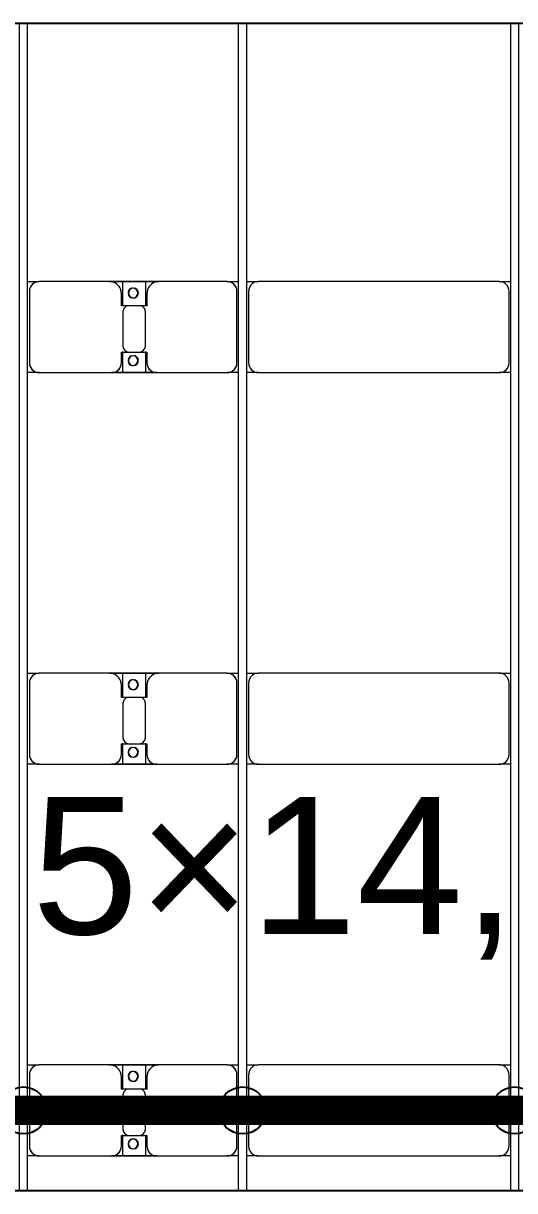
# Model space of a CAD drawing. Header units: millimetres. Extents: x -533732 to -130507, y -117886 to -23954.
# Drawn here: x -450049 to -447539, y -100546 to -94585 of the extents above; entities that cross this region are included whole.
import ezdxf

# ---------------------------------------------------------------- set-up
doc = ezdxf.new("R2010")
doc.units = ezdxf.units.MM
doc.layers.add('A-GENM', color=13, linetype='Continuous', lineweight=9)
doc.layers.add('S-BEAM', color=12, linetype='Continuous', lineweight=9)
doc.layers.add('GC-GHI CHU', color=2, linetype='Continuous')
doc.layers.add('GC-HOP 40x60 GIA CUONG', color=1, linetype='Continuous')
doc.styles.add('GC_VN', font='arial.ttf')

# ---------------------------------------------------------------- blocks, each defined once
blk = doc.blocks.new('Dai phao do pin - DẢI PHAO ĐỠ PIN-V91-BỐ TRÍ KHUNG KẾT CẤU BÈ PIN 06')
at = {"layer": 'A-GENM', "color": 7}
for p, q in [((708.9, 241.6), (769.7, 241.6)), ((708.9, 241.6), (769.7, 241.6)), ((1129.7, 241.6), (769.7, 241.6)), ((1129.7, 241.6), (1312.2, 241.6)), ((1312.2, 241.6), (1129.7, 241.6)), ((1197.8, 241.6), (1380.3, 241.6)), ((1197.8, 116.2), (1197.8, 241.6)), ((1380.3, 241.6), (1197.8, 241.6)), ((1312.2, 241.6), (1312.2, 116.2)), ((1730.3, 241.6), (1380.3, 241.6)), ((1730.3, 241.6), (1788.9, 241.6)), ((1730.3, 241.6), (1788.9, 241.6)), ((1828.9, 241.6), (1889.7, 241.6)), ((1828.9, 241.6), (1889.7, 241.6)), ((3120.3, 241.6), (1889.7, 241.6)), ((3120.3, 241.6), (3178.9, 241.6)), ((3120.3, 241.6), (3178.9, 241.6)), ((719.7, 191.6), (719.7, -173.4)), ((1189.7, 118.2), (1189.7, 181.6)), ((1320.3, 181.6), (1320.3, 118.2)), ((1780.3, -173.4), (1780.3, 191.6)), ((1839.7, 191.6), (1839.7, -173.4)), ((3170.3, -173.4), (3170.3, 191.6)), ((1282.2, 118.2), (1189.7, 118.2)), ((1197.8, 88.2), (1197.8, -88.2)), ((1320.3, 118.2), (1227.8, 118.2)), ((1312.2, -88.2), (1312.2, 88.2)), ((1189.7, -173.4), (1189.7, -118.2)), ((1189.7, -118.2), (1282.2, -118.2)), ((1197.8, -223.4), (1197.8, -116.2)), ((1227.8, -118.2), (1320.3, -118.2)), ((1312.2, -116.2), (1312.2, -223.4)), ((1320.3, -118.2), (1320.3, -173.4)), ((769.7, -223.4), (708.9, -223.4)), ((769.7, -223.4), (708.9, -223.4)), ((769.7, -223.4), (1139.7, -223.4)), ((1312.2, -223.4), (1139.7, -223.4)), ((1139.7, -223.4), (1312.2, -223.4)), ((1370.3, -223.4), (1197.8, -223.4)), ((1197.8, -223.4), (1370.3, -223.4)), ((1370.3, -223.4), (1730.3, -223.4)), ((1788.9, -223.4), (1730.3, -223.4)), ((1788.9, -223.4), (1730.3, -223.4)), ((1889.7, -223.4), (1828.9, -223.4)), ((1889.7, -223.4), (1828.9, -223.4)), ((1889.7, -223.4), (3120.3, -223.4)), ((3178.9, -223.4), (3120.3, -223.4)), ((3178.9, -223.4), (3120.3, -223.4))]:
    blk.add_line(p, q, dxfattribs=at)
for centre, radius, start, end in [((769.7, 191.6), 50, 90, 180), ((769.7, 191.6), 50, 105, 180), ((1129.7, 181.6), 60, 360, 90), ((1380.3, 181.6), 60, 90, 180), ((1730.3, 191.6), 50, 360, 90), ((1730.3, 191.6), 50, 360, 75), ((1889.7, 191.6), 50, 90, 180), ((1889.7, 191.6), 50, 105, 135), ((3120.3, 191.6), 50, 360, 90), ((3120.3, 191.6), 50, 60, 90), ((1129.7, 181.6), 60, 360, 60), ((1248.6, 183.2), 25, 0, 180), ((1248.6, 183.2), 25, 180, 0), ((1248.6, 183.2), 25, 360, 165), ((1251.4, 183.2), 25, 0, 180), ((1251.4, 183.2), 25, 90, 180), ((1251.4, 183.2), 25, 180, 0), ((1251.4, 183.2), 25, 180, 300), ((1248.6, 183.2), 25, 210, 360), ((1251.4, 183.2), 25, 15, 75), ((1380.3, 181.6), 60, 120, 180), ((1889.7, 191.6), 50, 150, 180), ((3120.3, 191.6), 50, 15, 30), ((1251.4, 183.2), 25, 330, 345), ((1227.8, 88.2), 30, 90, 180), ((1282.2, 88.2), 30, 360, 90), ((1227.8, -88.2), 30, 180, 270), ((1282.2, -88.2), 30, 270, 360), ((769.7, -173.4), 50, 180, 270), ((769.7, -173.4), 50, 180, 255), ((1139.7, -173.4), 50, 270, 360), ((1139.7, -173.4), 50, 285, 360), ((1248.6, -161.8), 25, 0, 180), ((1248.6, -161.8), 25, 180, 360), ((1248.6, -161.8), 25, 105, 165), ((1248.6, -161.8), 25, 195, 0), ((1251.4, -161.8), 25, 0, 180), ((1251.4, -161.8), 25, 105, 180), ((1251.4, -161.8), 25, 180, 0), ((1251.4, -161.8), 25, 180, 270), ((1248.6, -161.8), 25, 360, 75), ((1251.4, -161.8), 25, 15, 75), ((1251.4, -161.8), 25, 285, 345), ((1370.3, -173.4), 50, 180, 270), ((1370.3, -173.4), 50, 180, 255), ((1730.3, -173.4), 50, 270, 360), ((1730.3, -173.4), 50, 285, 360), ((1889.7, -173.4), 50, 180, 270), ((1889.7, -173.4), 50, 180, 210), ((3120.3, -173.4), 50, 270, 360), ((3120.3, -173.4), 50, 330, 360), ((1889.7, -173.4), 50, 240, 270)]:
    blk.add_arc(centre, radius, start, end, dxfattribs=at)
blk = doc.blocks.new('Dai phao do pin - DẢI PHAO ĐỠ PIN-V93-BỐ TRÍ KHUNG KẾT CẤU BÈ PIN 06')
at = {"layer": 'A-GENM', "color": 7}
for p, q in [((708.9, 241.6), (769.7, 241.6)), ((708.9, 241.6), (769.7, 241.6)), ((1129.7, 241.6), (769.7, 241.6)), ((1129.7, 241.6), (1312.2, 241.6)), ((1312.2, 241.6), (1129.7, 241.6)), ((1197.8, 241.6), (1380.3, 241.6)), ((1197.8, 116.2), (1197.8, 241.6)), ((1380.3, 241.6), (1197.8, 241.6)), ((1312.2, 241.6), (1312.2, 116.2)), ((1730.3, 241.6), (1380.3, 241.6)), ((1730.3, 241.6), (1788.9, 241.6)), ((1730.3, 241.6), (1788.9, 241.6)), ((1828.9, 241.6), (1889.7, 241.6)), ((1828.9, 241.6), (1889.7, 241.6)), ((3120.3, 241.6), (1889.7, 241.6)), ((3120.3, 241.6), (3178.9, 241.6)), ((3120.3, 241.6), (3178.9, 241.6)), ((719.7, 191.6), (719.7, -173.4)), ((1189.7, 118.2), (1189.7, 181.6)), ((1320.3, 181.6), (1320.3, 118.2)), ((1780.3, -173.4), (1780.3, 191.6)), ((1839.7, 191.6), (1839.7, -173.4)), ((3170.3, -173.4), (3170.3, 191.6)), ((1282.2, 118.2), (1189.7, 118.2)), ((1197.8, 88.2), (1197.8, -88.2)), ((1320.3, 118.2), (1227.8, 118.2)), ((1312.2, -88.2), (1312.2, 88.2)), ((1189.7, -173.4), (1189.7, -118.2)), ((1189.7, -118.2), (1282.2, -118.2)), ((1197.8, -223.4), (1197.8, -116.2)), ((1227.8, -118.2), (1320.3, -118.2)), ((1312.2, -116.2), (1312.2, -223.4)), ((1320.3, -118.2), (1320.3, -173.4)), ((769.7, -223.4), (708.9, -223.4)), ((769.7, -223.4), (708.9, -223.4)), ((769.7, -223.4), (1139.7, -223.4)), ((1312.2, -223.4), (1139.7, -223.4)), ((1139.7, -223.4), (1312.2, -223.4)), ((1370.3, -223.4), (1197.8, -223.4)), ((1197.8, -223.4), (1370.3, -223.4)), ((1370.3, -223.4), (1730.3, -223.4)), ((1788.9, -223.4), (1730.3, -223.4)), ((1788.9, -223.4), (1730.3, -223.4)), ((1889.7, -223.4), (1828.9, -223.4)), ((1889.7, -223.4), (1828.9, -223.4)), ((1889.7, -223.4), (3120.3, -223.4)), ((3178.9, -223.4), (3120.3, -223.4)), ((3178.9, -223.4), (3120.3, -223.4))]:
    blk.add_line(p, q, dxfattribs=at)
for centre, radius, start, end in [((769.7, 191.6), 50, 90, 180), ((769.7, 191.6), 50, 105, 180), ((1129.7, 181.6), 60, 360, 90), ((1380.3, 181.6), 60, 90, 180), ((1730.3, 191.6), 50, 360, 90), ((1730.3, 191.6), 50, 360, 75), ((1889.7, 191.6), 50, 90, 180), ((1889.7, 191.6), 50, 105, 135), ((3120.3, 191.6), 50, 360, 90), ((3120.3, 191.6), 50, 60, 90), ((1129.7, 181.6), 60, 360, 60), ((1248.6, 183.2), 25, 0, 180), ((1248.6, 183.2), 25, 180, 0), ((1248.6, 183.2), 25, 360, 165), ((1251.4, 183.2), 25, 0, 180), ((1251.4, 183.2), 25, 90, 180), ((1251.4, 183.2), 25, 180, 0), ((1251.4, 183.2), 25, 180, 300), ((1248.6, 183.2), 25, 210, 360), ((1251.4, 183.2), 25, 15, 75), ((1380.3, 181.6), 60, 120, 180), ((1889.7, 191.6), 50, 150, 180), ((3120.3, 191.6), 50, 15, 30), ((1251.4, 183.2), 25, 330, 345), ((1227.8, 88.2), 30, 90, 180), ((1282.2, 88.2), 30, 360, 90), ((1227.8, -88.2), 30, 180, 270), ((1282.2, -88.2), 30, 270, 360), ((769.7, -173.4), 50, 180, 270), ((769.7, -173.4), 50, 180, 255), ((1139.7, -173.4), 50, 270, 360), ((1139.7, -173.4), 50, 285, 360), ((1248.6, -161.8), 25, 0, 180), ((1248.6, -161.8), 25, 180, 360), ((1248.6, -161.8), 25, 105, 165), ((1248.6, -161.8), 25, 195, 0), ((1251.4, -161.8), 25, 0, 180), ((1251.4, -161.8), 25, 105, 180), ((1251.4, -161.8), 25, 180, 0), ((1251.4, -161.8), 25, 180, 270), ((1248.6, -161.8), 25, 360, 75), ((1251.4, -161.8), 25, 15, 75), ((1251.4, -161.8), 25, 285, 345), ((1370.3, -173.4), 50, 180, 270), ((1370.3, -173.4), 50, 180, 255), ((1730.3, -173.4), 50, 270, 360), ((1730.3, -173.4), 50, 285, 360), ((1889.7, -173.4), 50, 180, 270), ((1889.7, -173.4), 50, 180, 210), ((3120.3, -173.4), 50, 270, 360), ((3120.3, -173.4), 50, 330, 360), ((1889.7, -173.4), 50, 240, 270)]:
    blk.add_arc(centre, radius, start, end, dxfattribs=at)
blk = doc.blocks.new('Dai phao do pin - DẢI PHAO ĐỠ PIN-V95-BỐ TRÍ KHUNG KẾT CẤU BÈ PIN 06')
at = {"layer": 'A-GENM', "color": 7}
for p, q in [((708.9, 241.6), (769.7, 241.6)), ((708.9, 241.6), (769.7, 241.6)), ((1129.7, 241.6), (769.7, 241.6)), ((1129.7, 241.6), (1312.2, 241.6)), ((1312.2, 241.6), (1129.7, 241.6)), ((1197.8, 241.6), (1380.3, 241.6)), ((1197.8, 116.2), (1197.8, 241.6)), ((1380.3, 241.6), (1197.8, 241.6)), ((1312.2, 241.6), (1312.2, 116.2)), ((1730.3, 241.6), (1380.3, 241.6)), ((1730.3, 241.6), (1788.9, 241.6)), ((1730.3, 241.6), (1788.9, 241.6)), ((1828.9, 241.6), (1889.7, 241.6)), ((1828.9, 241.6), (1889.7, 241.6)), ((3120.3, 241.6), (1889.7, 241.6)), ((3120.3, 241.6), (3178.9, 241.6)), ((3120.3, 241.6), (3178.9, 241.6)), ((719.7, 191.6), (719.7, -173.4)), ((1189.7, 118.2), (1189.7, 181.6)), ((1320.3, 181.6), (1320.3, 118.2)), ((1780.3, -173.4), (1780.3, 191.6)), ((1839.7, 191.6), (1839.7, -173.4)), ((3170.3, -173.4), (3170.3, 191.6)), ((1282.2, 118.2), (1189.7, 118.2)), ((1197.8, 88.2), (1197.8, -88.2)), ((1320.3, 118.2), (1227.8, 118.2)), ((1312.2, -88.2), (1312.2, 88.2)), ((1189.7, -173.4), (1189.7, -118.2)), ((1189.7, -118.2), (1282.2, -118.2)), ((1197.8, -223.4), (1197.8, -116.2)), ((1227.8, -118.2), (1320.3, -118.2)), ((1312.2, -116.2), (1312.2, -223.4)), ((1320.3, -118.2), (1320.3, -173.4)), ((769.7, -223.4), (708.9, -223.4)), ((769.7, -223.4), (708.9, -223.4)), ((769.7, -223.4), (1139.7, -223.4)), ((1312.2, -223.4), (1139.7, -223.4)), ((1139.7, -223.4), (1312.2, -223.4)), ((1370.3, -223.4), (1197.8, -223.4)), ((1197.8, -223.4), (1370.3, -223.4)), ((1370.3, -223.4), (1730.3, -223.4)), ((1788.9, -223.4), (1730.3, -223.4)), ((1788.9, -223.4), (1730.3, -223.4)), ((1889.7, -223.4), (1828.9, -223.4)), ((1889.7, -223.4), (1828.9, -223.4)), ((1889.7, -223.4), (3120.3, -223.4)), ((3178.9, -223.4), (3120.3, -223.4)), ((3178.9, -223.4), (3120.3, -223.4))]:
    blk.add_line(p, q, dxfattribs=at)
for centre, radius, start, end in [((769.7, 191.6), 50, 90, 180), ((769.7, 191.6), 50, 105, 180), ((1129.7, 181.6), 60, 360, 90), ((1380.3, 181.6), 60, 90, 180), ((1730.3, 191.6), 50, 360, 90), ((1730.3, 191.6), 50, 360, 75), ((1889.7, 191.6), 50, 90, 180), ((1889.7, 191.6), 50, 105, 135), ((3120.3, 191.6), 50, 360, 90), ((3120.3, 191.6), 50, 60, 90), ((1129.7, 181.6), 60, 360, 60), ((1248.6, 183.2), 25, 0, 180), ((1248.6, 183.2), 25, 180, 0), ((1248.6, 183.2), 25, 360, 165), ((1251.4, 183.2), 25, 0, 180), ((1251.4, 183.2), 25, 90, 180), ((1251.4, 183.2), 25, 180, 0), ((1251.4, 183.2), 25, 180, 300), ((1248.6, 183.2), 25, 210, 360), ((1251.4, 183.2), 25, 15, 75), ((1380.3, 181.6), 60, 120, 180), ((1889.7, 191.6), 50, 150, 180), ((3120.3, 191.6), 50, 15, 30), ((1251.4, 183.2), 25, 330, 345), ((1227.8, 88.2), 30, 90, 180), ((1282.2, 88.2), 30, 360, 90), ((1227.8, -88.2), 30, 180, 270), ((1282.2, -88.2), 30, 270, 360), ((769.7, -173.4), 50, 180, 270), ((769.7, -173.4), 50, 180, 254.54055), ((1139.7, -173.4), 50, 270, 360), ((1139.7, -173.4), 50, 285.46447, 360), ((1248.6, -161.8), 25, 0, 180), ((1248.6, -161.8), 25, 180, 360), ((1248.6, -161.8), 25, 105, 165), ((1248.6, -161.8), 25, 195, 0), ((1251.4, -161.8), 25, 0, 180), ((1251.4, -161.8), 25, 105, 180), ((1251.4, -161.8), 25, 180, 0), ((1251.4, -161.8), 25, 180, 270), ((1248.6, -161.8), 25, 360, 75), ((1251.4, -161.8), 25, 15, 75), ((1251.4, -161.8), 25, 285, 345), ((1370.3, -173.4), 50, 180, 270), ((1370.3, -173.4), 50, 180, 254.53295), ((1730.3, -173.4), 50, 270, 360), ((1730.3, -173.4), 50, 285.47194, 360), ((1889.7, -173.4), 50, 180, 270), ((1889.7, -173.4), 50, 180, 210), ((3120.3, -173.4), 50, 270, 360), ((3120.3, -173.4), 50, 330, 360), ((1889.7, -173.4), 50, 240, 270)]:
    blk.add_arc(centre, radius, start, end, dxfattribs=at)
blk = doc.blocks.new('Dầm C52 - Dầm C52-V31-BỐ TRÍ KHUNG KẾT CẤU BÈ PIN 06')
at = {"layer": 'S-BEAM', "color": 1}
for p, q in [((-29413.3, 20), (-23453.3, 20)), ((-23453.3, -20), (-29413.3, -20))]:
    blk.add_line(p, q, dxfattribs=at)
blk = doc.blocks.new('Dầm C52 - Hộp 40x60-V106-BỐ TRÍ KHUNG KẾT CẤU BÈ PIN 06')
at = {"layer": 'S-BEAM', "color": 3, "lineweight": 25}
blk.add_line((-636.8, -20), (-145891.1, -20), dxfattribs=at)
blk = doc.blocks.new('Dầm C52 - Hộp 40x60-19452-BỐ TRÍ KHUNG KẾT CẤU BÈ PIN 06')
at = {"layer": 'S-BEAM', "color": 3, "lineweight": 25}
blk.add_line((-110033.2, 20), (110033.2, 20), dxfattribs=at)
blk = doc.blocks.new('HOBANMONG_BEPIN 6_rvt-1-BỐ TRÍ KHUNG KẾT CẤU BÈ PIN 06')
at = {"layer": 'A-GENM', "color": 3, "lineweight": 25, "rotation": 359.9997586099392}
for name, p in [('Dai phao do pin - DẢI PHAO ĐỠ PIN-V91-BỐ TRÍ KHUNG KẾT CẤU BÈ PIN 06', (-450737.8, -96145.2)), ('Dai phao do pin - DẢI PHAO ĐỠ PIN-V93-BỐ TRÍ KHUNG KẾT CẤU BÈ PIN 06', (-450737.8, -98145.2)), ('Dai phao do pin - DẢI PHAO ĐỠ PIN-V95-BỐ TRÍ KHUNG KẾT CẤU BÈ PIN 06', (-450737.8, -100145.2))]:
    blk.add_blockref(name, p, dxfattribs=at)
at = {"layer": 'S-BEAM', "color": 3, "lineweight": 25}
for name, p, rotation in [('Dầm C52 - Dầm C52-V31-BỐ TRÍ KHUNG KẾT CẤU BÈ PIN 06', (-450048.8, -71131.9), 89.99975860989275), ('Dầm C52 - Dầm C52-V31-BỐ TRÍ KHUNG KẾT CẤU BÈ PIN 06', (-448928.8, -71131.9), 89.99975860989275), ('Dầm C52 - Dầm C52-V31-BỐ TRÍ KHUNG KẾT CẤU BÈ PIN 06', (-447538.8, -71131.9), 89.99975860989275), ('Dầm C52 - Hộp 40x60-V106-BỐ TRÍ KHUNG KẾT CẤU BÈ PIN 06', (-380340, -94565.5), 359.9997586099392), ('Dầm C52 - Hộp 40x60-19452-BỐ TRÍ KHUNG KẾT CẤU BÈ PIN 06', (-416197.9, -100565.4), 359.9997586099392)]:
    blk.add_blockref(name, p, dxfattribs=dict(at, rotation=rotation))

msp = doc.modelspace()

# ---------------------------------------------------------------- linework, layer by layer
at = {"layer": 'GC-HOP 40x60 GIA CUONG', "const_width": 150}
msp.add_lwpolyline([(-457557, -100136), (-442757.9, -100136)], dxfattribs=at)
at = {"layer": 'GC-HOP 40x60 GIA CUONG'}
for centre in [(-450048.8, -100136), (-448928.8, -100136), (-447538.8, -100136)]:
    msp.add_circle(centre, 120, dxfattribs=at)

# ---------------------------------------------------------------- block references
at = {"lineweight": 5}
msp.add_blockref('HOBANMONG_BEPIN 6_rvt-1-BỐ TRÍ KHUNG KẾT CẤU BÈ PIN 06', (0, 0), dxfattribs=at)

# ---------------------------------------------------------------- texts
at = {"layer": 'GC-GHI CHU', "style": 'GC_VN'}
msp.add_text('B6-25: 5×14,8 m', height=700, dxfattribs=at).set_placement((-453157.5, -99236))

doc.saveas('drawing.dxf')
